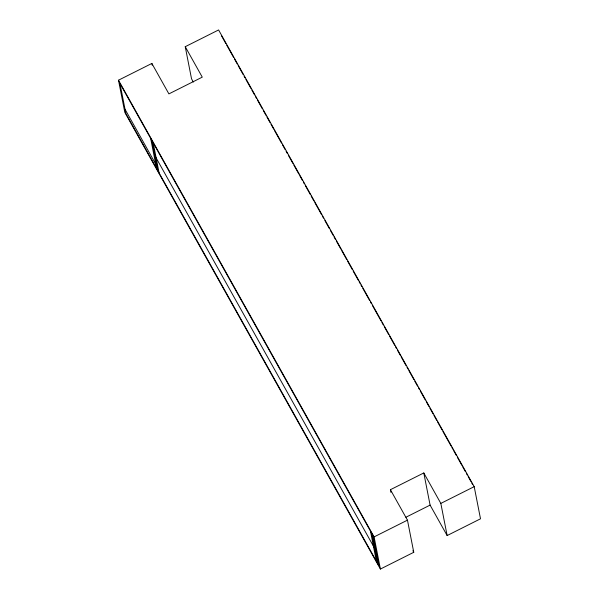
<?xml version="1.0" encoding="UTF-8"?>
<svg xmlns="http://www.w3.org/2000/svg" width="599" height="599" viewBox="0 0 599 599"><rect width="100%" height="100%" fill="white"/><g stroke="black" fill="none" stroke-linecap="round" stroke-linejoin="round"><path stroke-width="0.9" d="M390.421 489.705L407.462 520.157L413.767 552.3L380.402 569.05L124.802 112.342L118.49 80.199L151.861 63.449L168.903 93.893L202.267 77.144L185.233 46.7L218.598 29.95L474.198 486.658L480.51 518.801L447.139 535.551L430.097 505.107L423.793 472.955L390.421 489.705L390.945 492.385M405.905 517.251L430.097 505.107M380.402 569.05L374.098 536.906L407.462 520.157M447.139 535.551L440.834 503.407L474.198 486.658M221.368 35.588L222.214 37.108M222.641 37.872L225.838 43.585M226.751 45.21L233.595 57.444M234.508 59.076L237.249 63.973M238.162 65.598L243.179 74.576M244.093 76.2L245.006 77.833M245.919 79.465L250.944 88.435M251.857 90.067L254.59 94.964M255.503 96.589L256.417 98.221M257.33 99.853L262.355 108.823M263.268 110.456L266.001 115.352M266.914 116.977L270.112 122.69M271.025 124.322L273.765 129.212M274.679 130.844L281.523 143.079M282.436 144.711L285.176 149.6M286.09 151.233L287.453 153.681M288.366 155.313L292.933 163.467M293.847 165.099L298.864 174.069M299.777 175.702L302.517 180.591M303.431 182.223L304.344 183.856M305.258 185.488L310.275 194.458M311.188 196.09L313.928 200.979M314.842 202.612L321.685 214.846M322.599 216.479L323.512 218.111M324.883 220.552L329.45 228.713M330.363 230.345L333.096 235.235M334.01 236.867L335.38 239.315M336.294 240.94L340.861 249.102M341.774 250.734L346.791 259.704M347.705 261.336L352.272 269.49M353.185 271.122L358.202 280.092M359.115 281.725L360.029 283.349M360.942 284.982L361.856 286.614M362.769 288.246L369.613 300.481M370.526 302.113L371.44 303.738M372.353 305.37L381.024 320.869M381.937 322.502L383.308 324.943M384.221 326.575L388.781 334.729M389.694 336.361L394.719 345.331M395.632 346.963L396.545 348.596M397.459 350.228L400.192 355.117M401.105 356.749L406.129 365.719M407.043 367.352L407.956 368.984M408.87 370.616L413.887 379.586M414.8 381.219L417.54 386.115M418.454 387.74L419.367 389.372M420.281 391.005L425.297 399.975M426.211 401.607L428.951 406.504M429.865 408.129L433.055 413.842M433.968 415.474L436.708 420.363M437.622 421.996L439.449 425.26M439.906 426.076L442.032 429.88M442.908 431.445L451.032 445.956M451.931 447.565L452.837 449.175M453.735 450.792L456.445 455.622M457.344 457.239L461.859 465.296M462.757 466.906L465.46 471.742M466.366 473.36L467.265 474.97M468.171 476.579L470.874 481.416M471.78 483.026L472.678 484.643M423.793 472.955L440.834 503.407M193.327 82.048L191.538 78.843L185.233 46.7M412.876 550.698L413.767 552.3M118.49 80.199L374.098 536.906M154.871 155.643L374.689 548.407M125.026 109.265L155.703 164.074M371.747 533.409L377.632 563.412M370.474 531.126L376.359 561.128M151.861 63.449L152.213 65.231M153.209 142.921L159.094 172.924M151.929 140.638L157.822 170.64M150.656 138.354L156.541 168.356M373.027 535.693L119.98 83.553L125.865 113.555L378.912 565.696L373.027 535.693"/></g></svg>
